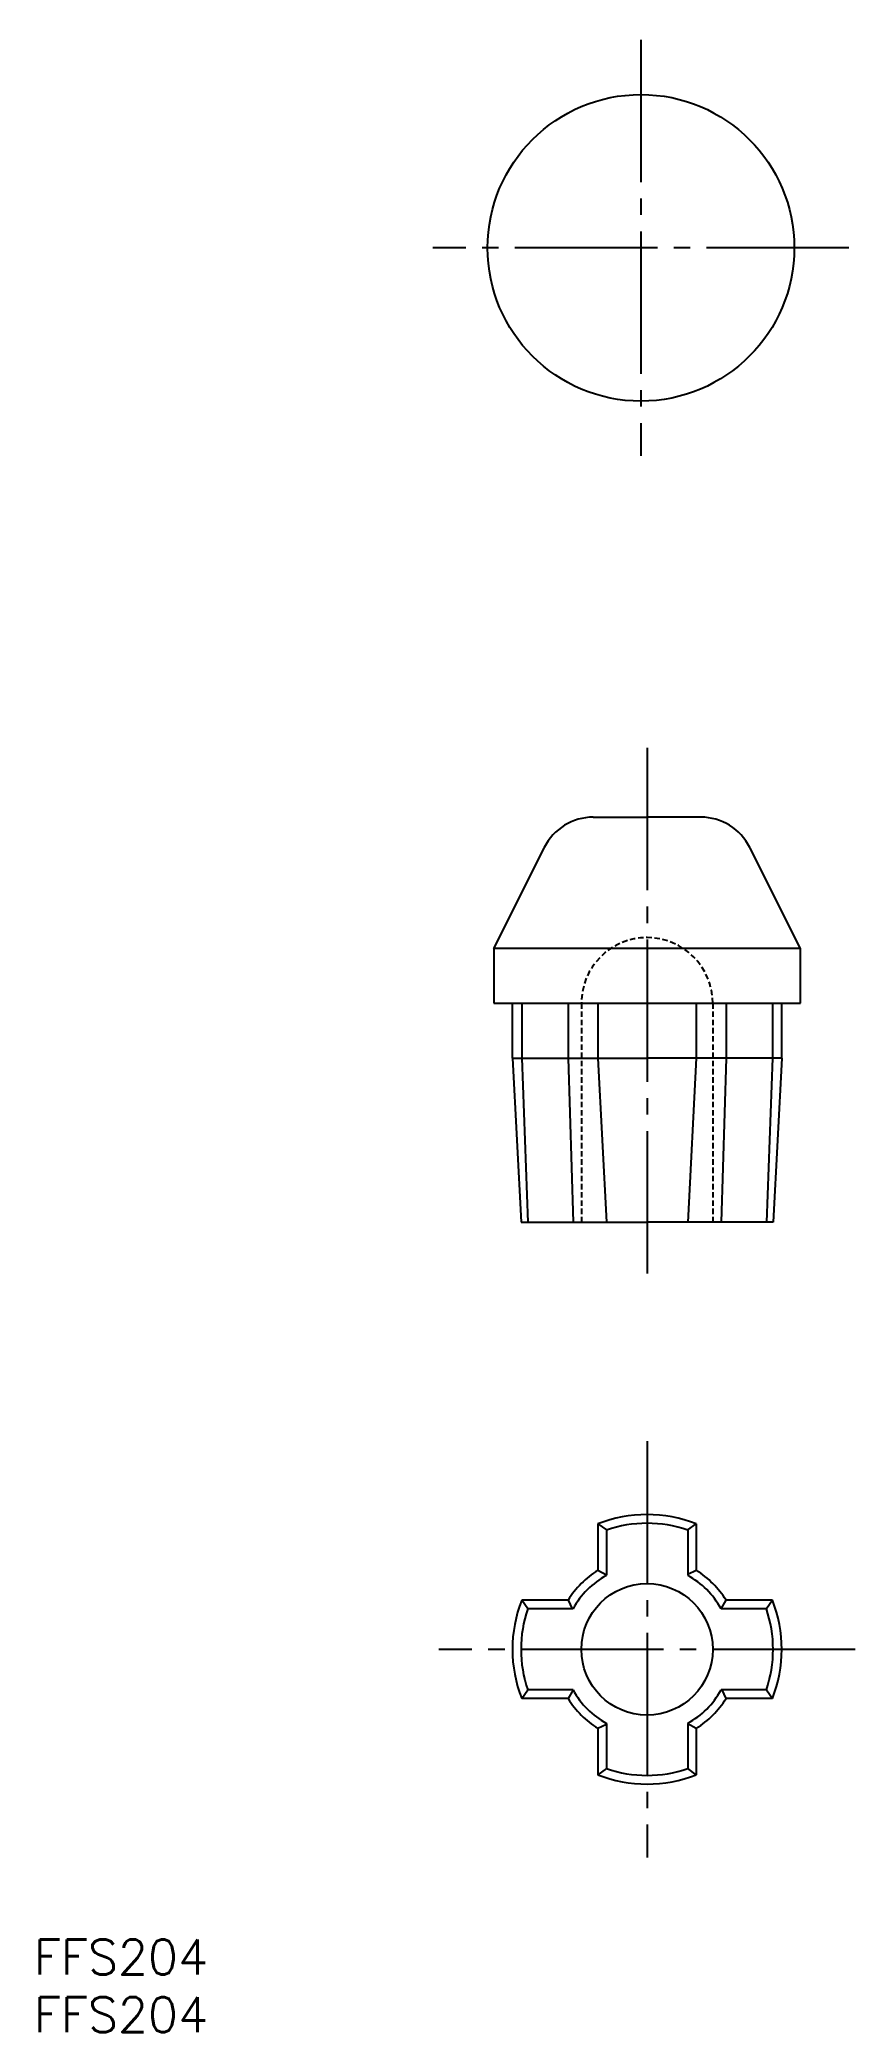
# Model space of a CAD drawing. Extents: x -7 to 67, y 116 to 298.
import ezdxf

# ---------------------------------------------------------------- set-up
doc = ezdxf.new("R2010")
doc.units = 0
doc.linetypes.add('CENTER', pattern=[17.5, 13, -1.5, 1.5, -1.5])
doc.linetypes.add('DASHED', pattern=[0.75, 0.5, -0.25])
doc.layers.get('0').update_dxf_attribs({"linetype": 'CONTINUOUS'})
doc.layers.add('CENTER', color=1, linetype='CENTER')
doc.styles.get("Standard").update_dxf_attribs({"font": 'txt.shx', "bigfont": '@extfont2.shx'})

msp = doc.modelspace()

# ---------------------------------------------------------------- linework, layer by layer
at = {"color": 7, "linetype": 'CONTINUOUS'}
for p, q in [((43.37, 226.57), (48.28, 226.57)), ((53.19, 226.57), (48.28, 226.57)), ((34.28, 214.57), (38.9, 223.81)), ((62.28, 214.57), (57.67, 223.81)), ((62.28, 214.57), (34.28, 214.57)), ((34.28, 214.57), (34.28, 209.57)), ((62.28, 209.57), (62.28, 214.57)), ((34.28, 209.57), (62.28, 209.57)), ((35.98, 204.57), (35.98, 209.57)), ((36.84, 209.57), (36.84, 204.57)), ((41.07, 209.57), (41.07, 204.57)), ((43.78, 209.57), (43.78, 204.57)), ((52.78, 209.57), (52.78, 204.57)), ((55.49, 209.57), (55.49, 204.57)), ((59.73, 209.57), (59.73, 204.57)), ((60.58, 204.57), (60.58, 209.57)), ((35.98, 204.57), (48.28, 204.57)), ((35.98, 204.57), (36.77, 189.57)), ((36.84, 204.57), (37.39, 189.57)), ((41.07, 204.57), (41.52, 189.57)), ((43.78, 204.57), (44.57, 189.57)), ((60.58, 204.57), (48.28, 204.57)), ((52.78, 204.57), (51.99, 189.57)), ((55.49, 204.57), (55.04, 189.57)), ((59.73, 204.57), (59.18, 189.57)), ((60.58, 204.57), (59.8, 189.57)), ((36.77, 189.57), (48.28, 189.57)), ((59.8, 189.57), (48.28, 189.57)), ((43.78, 162.02), (43.78, 157.78)), ((43.78, 162.02), (44.57, 161.47)), ((51.99, 161.47), (52.78, 162.02)), ((52.78, 162.02), (52.78, 157.78)), ((44.57, 161.47), (44.57, 157.33)), ((51.99, 161.47), (51.99, 157.33)), ((44.57, 157.33), (43.78, 157.78)), ((52.78, 157.78), (51.99, 157.42)), ((41.07, 155.07), (36.84, 155.07)), ((37.39, 154.28), (36.84, 155.07)), ((41.07, 155.07), (41.44, 154.28)), ((55.04, 154.28), (55.49, 155.07)), ((59.73, 155.07), (55.49, 155.07)), ((59.73, 155.07), (59.18, 154.28)), ((41.52, 154.28), (37.39, 154.28)), ((59.18, 154.28), (55.04, 154.28)), ((36.84, 146.07), (37.39, 146.86)), ((41.07, 146.07), (36.84, 146.07)), ((41.52, 146.86), (37.39, 146.86)), ((41.52, 146.86), (41.07, 146.07)), ((59.18, 146.86), (55.04, 146.86)), ((55.49, 146.07), (55.13, 146.86)), ((59.73, 146.07), (55.49, 146.07)), ((59.18, 146.86), (59.73, 146.07)), ((44.57, 143.81), (44.57, 139.68)), ((51.99, 143.81), (51.99, 139.68)), ((51.99, 143.81), (52.78, 143.36)), ((43.78, 143.36), (44.57, 143.73)), ((43.78, 143.36), (43.78, 139.12)), ((52.78, 143.36), (52.78, 139.12)), ((44.57, 139.68), (43.78, 139.12)), ((52.78, 139.12), (51.99, 139.68))]:
    msp.add_line(p, q, dxfattribs=at)
at = {"color": 3, "linetype": 'DASHED'}
for p, q in [((42.28, 209.57), (42.28, 189.57)), ((54.28, 209.57), (54.28, 189.57))]:
    msp.add_line(p, q, dxfattribs=at)
at = {"color": 7, "linetype": 'CONTINUOUS'}
for centre, radius in [((47.72, 278.56), 14), ((48.28, 150.57), 6)]:
    msp.add_circle(centre, radius, dxfattribs=at)
for centre, radius, start, end in [((43.37, 221.57), 5, 90, 153.4349), ((53.19, 221.57), 5, 26.5651, 90), ((48.28, 150.57), 12.3, 68.5399, 111.4601), ((48.28, 150.57), 11.51, 71.1962, 108.8038), ((48.28, 150.57), 8.5, 121.9657, 148.0343), ((48.28, 150.57), 7.71, 118.7634, 151.2366), ((48.28, 150.57), 7.71, 28.7634, 61.2366), ((48.28, 150.57), 8.5, 31.9657, 58.0343), ((48.28, 150.57), 12.3, 158.5399, 201.4601), ((48.28, 150.57), 12.3, 338.5399, 21.4601), ((48.28, 150.57), 11.51, 161.1962, 198.8038), ((48.28, 150.57), 11.51, 341.1962, 18.8038), ((48.28, 150.57), 8.5, 211.9657, 238.0343), ((48.28, 150.57), 7.71, 208.7634, 241.2366), ((48.28, 150.57), 7.71, 298.7634, 331.2366), ((48.28, 150.57), 8.5, 301.9657, 328.0343), ((48.28, 150.57), 12.3, 248.5399, 291.4601), ((48.28, 150.57), 11.51, 251.1962, 288.8038)]:
    msp.add_arc(centre, radius, start, end, dxfattribs=at)
at = {"color": 3, "linetype": 'DASHED'}
msp.add_arc((48.28, 209.57), 6, 0, 180, dxfattribs=at)
at = {"layer": 'CENTER', "color": 1, "linetype": 'CENTER'}
for p, q in [((47.72, 297.56), (47.72, 259.56)), ((66.72, 278.56), (28.72, 278.56)), ((48.28, 232.9), (48.28, 184.57)), ((48.28, 169.57), (48.28, 131.57)), ((67.28, 150.57), (29.28, 150.57))]:
    msp.add_line(p, q, dxfattribs=at)

# ---------------------------------------------------------------- texts
at = {"color": 7, "linetype": 'CONTINUOUS'}
for p in [(-7.72, 120.87), (-7.72, 115.61)]:
    msp.add_text('FFS204', height=3.2, dxfattribs=at).set_placement(p)

doc.saveas('drawing.dxf')
